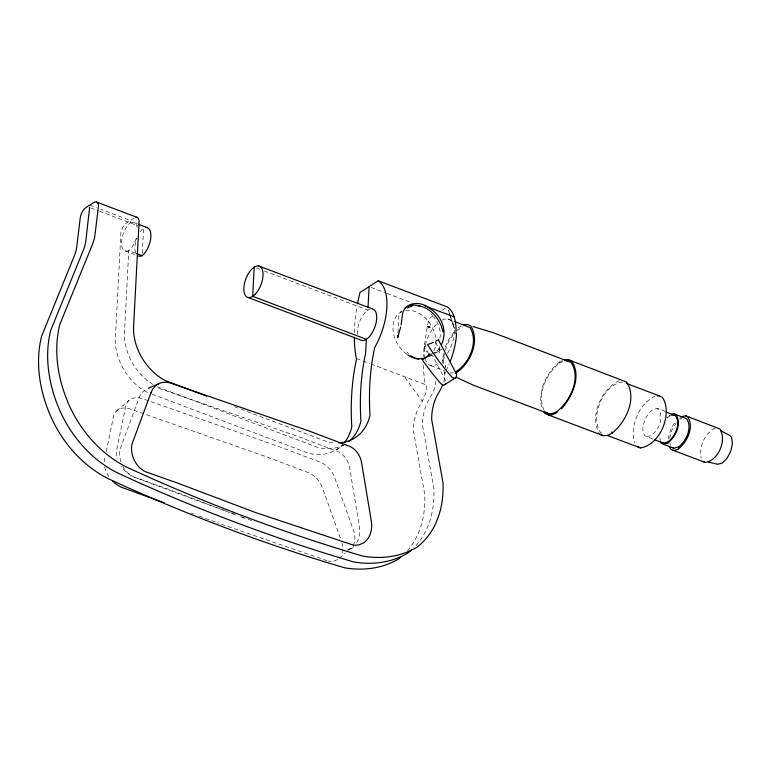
<?xml version="1.0" encoding="UTF-8"?>
<svg xmlns="http://www.w3.org/2000/svg" width="771" height="771" viewBox="0 0 771 771"><rect width="100%" height="100%" fill="white"/><g stroke="black" fill="none" stroke-linecap="round" stroke-linejoin="round"><path stroke-width="0.58" stroke-dasharray="3.85 2.89" d="M435.788 381.038L435.673 384.517A80.627 58.895 57.3 0 1 429.543 398.665A65.921 48.149 57.3 0 0 422.537 425.245L433.89 488.66A107.236 78.324 57.3 0 1 413.863 547.757M135.494 253.167L128.776 250.633A15.979 7.787 -69.3 0 1 121.539 241.853A15.979 7.787 -69.3 0 1 130.232 222.858L130.357 220.429L100.731 209.24M142.298 253.38L143.628 227.927A15.979 7.787 -69.3 0 0 139.445 232.948M397.99 332.86L398.915 315.127L401.199 311.243M439.441 346.545L439.094 353.214L440.443 348.993M439.875 338.247C441.59 330.335 437.967 322.712 433.341 316.495M544.181 410.432C536.462 394.28 546.36 373.588 559.544 363.083L559.601 361.956L563.244 360.288M667.011 418.036L669.382 416.089L669.43 415.126L666.886 417.217M680.157 417.207L680.061 419.145L681.718 418.383M445.108 371.689L444.404 379.958A80.627 58.895 57.3 0 1 443.576 382.474M445.416 367.391L445.551 365.444L445.252 367.536M443.315 353.61L442.602 363.266M444.337 353.34L443.527 359.219L443.749 364.442M668.399 439.056C669.083 432.579 671.695 426.238 675.888 421.236M669.729 438.323L671.271 431.49L676.302 422.681M444.655 371.728L444.356 373.829L445.445 371.728M427.047 327.762L423.983 348.608A114.465 55.763 -69.3 0 0 423.481 356.587M104.075 462.089L105.27 456.297M106.234 451.661L113.414 416.889A22.87 15.025 49.8 0 1 130.511 409.102L267.286 457.126L306.328 471.881A18.745 12.317 49.8 0 1 322.808 488.901L341.312 540.722M427.654 324.707L429.071 318.587L433.119 315.994M445.224 350.275L448.722 341.235L455.006 332.253M445.214 347.037L448.028 340.637L454.88 330.855M407.512 550.639A107.236 78.324 57.3 0 0 424.782 494.5L413.429 431.085A65.921 48.149 57.3 0 1 420.436 404.505A80.627 58.895 57.3 0 0 422.296 401.228L423.944 397.778A80.627 58.895 57.3 0 0 426.19 391.639L426.729 385.722L426.151 385.5M445.995 370.678L447.623 367.516A49.016 23.882 -69.3 0 0 449.3 363.748M447.488 353.369C452.895 343.876 458.119 330.055 450.727 320.331L447.787 318.915L444.279 319.098L440.434 320.861M436.502 324.08C428.435 332.927 423.395 345.1 424.503 357.166M442.111 360.539L445.84 356.077M439.875 348.492L433.408 353.773M116.623 410.876L128.834 400.544M339.404 558.079L345.514 552.923M458.08 327.983L461.819 325.661M456.538 330.711L462.561 326.817M559.601 361.956C545.868 372.769 537.069 392.555 542.254 409.796M134.26 217.933L126.454 222.935A9.262 4.51 -69.3 0 0 120.922 232.669L115.39 338.045A47.686 34.83 57.3 0 0 146.683 392.082L151.174 393.779M400.053 312.679L401.922 311.484M442.226 310.154L447.286 306.916M425.891 345.649L424.272 346.69L427.201 352.308M430.343 344.097L438.477 339.963M428.734 356.771L432.473 354.381M435.162 353.426L442.284 348.858M336.243 449.84L345.341 444M347.287 549.964L351.749 548.027A24.951 19.709 66.6 0 0 353.831 546.292M348.058 550.176L349.87 549.231A24.951 16.384 49.8 0 0 353.523 530.39L335.019 478.569A18.745 12.317 49.8 0 0 318.548 461.559L279.497 446.795L149.507 401.151M337.659 559.563L333.804 561.105L331.096 561.327A35.235 23.14 49.8 0 1 328.234 561.115M438.179 363.767L434.333 365.521L430.825 365.705L427.886 364.288L425.12 359.276M559.544 363.083L562.801 361.589M619.065 380.623C601.428 389.133 589.487 415.232 599.077 433.129M655.292 396.015C638.87 403.84 629.734 425.737 634.649 443.084M669.382 416.089L671.705 415.029M715.228 428.088C704.598 433.1 698.748 446.987 701.244 458.253M349.61 549.183L356.125 546.369M429.611 343.712L436.839 340.628M426.296 345.822L424.272 346.69L428.213 352.675M429.659 354.776L431.567 353.956L429.534 354.091M432.492 353.561L439.846 350.429L435.413 341.929M430.546 356L432.358 355.219L445.281 379.987A4.366 3.19 57.3 0 1 445.889 382.589M450.071 372.981L453.579 372.798M622.64 381.992C603.018 384.575 589.863 416.224 600.484 432.502L602.932 433.688M664.978 411.579C656.709 405.488 649.905 409.632 646.021 417.651C643.525 423.125 640.846 430.652 645.067 435.933L653.48 439.297M646.83 436.781C657.653 435.017 664.477 418.653 658.829 409.44L657.056 408.591M251.818 520.637L240.504 516.657M327.097 560.719L217.065 522.748M148.379 400.756L142.722 398.771A22.87 15.025 49.8 0 0 125.625 406.558L116.286 451.758A21.954 14.418 49.8 0 0 117.5 458.918M371.333 287.487L385.818 292.961M386.926 293.375L411.435 302.646M447.787 318.915L453.136 320.938M89.764 205.086L96.346 207.572M256.464 267.99L259.837 269.272M264.337 270.968L367.873 310.106M134.183 222.684L137.527 223.947M90.727 207.929L98.409 210.83M99.507 211.254L138.057 225.816M430.825 365.705L444.722 370.957M124.854 250.826L136.014 255.037M356.375 358.476L361.946 360.577M363.054 361.001L369.743 363.526M370.861 363.951L425.447 384.584L424.725 380.623A114.465 55.763 -69.3 0 1 423.414 365.377M234.519 406.722L326.605 441.532A57.97 42.347 57.3 0 0 335.636 442.843M156.908 386.666L317.498 447.373A57.97 42.347 57.3 0 0 343.365 445.108M152.301 394.203L308.4 453.203A57.97 42.347 57.3 0 0 343.24 444.029M226.038 511.057L165.457 488.159L133.45 476.863A21.954 14.418 49.8 0 1 121.172 466.185M230.529 512.763L236.138 514.883M240.629 516.58L243.993 517.852M236.013 514.961L133.46 476.863A21.954 17.338 66.6 0 1 122.367 465.414M191.266 512.994L193.511 513.843M199.12 515.963L215.947 522.324M153.092 384.613L146.982 380.305A47.686 34.83 57.3 0 1 124.497 332.205L128.776 250.633A15.979 7.787 -69.3 0 0 136.843 236.032M431.201 313.98L432.704 315.561M404.939 377.482L422.296 401.228M407.348 352.299L408.457 353.85M449.551 313.518L448.414 310.212L450.168 315.802M449.927 314.626L454.765 328.697M450.524 316.92L454.861 330.258M670.009 443.566L670.539 445.387M659.783 437.976L660.525 440.511M120.941 461.935A21.954 17.338 66.6 0 1 119.987 449.387L139.031 397.961A22.87 18.07 66.6 0 1 146.991 388.825M356.694 542.63A24.951 19.709 66.6 0 0 359.421 526.612L349.841 469.067A18.745 14.813 66.6 0 0 335.51 450.678L296.469 435.914L158.961 388.362A22.87 18.07 66.6 0 0 156.889 387.774M130.232 222.858A15.979 7.787 -69.3 0 1 137.238 227.541M135.629 252.715A15.979 7.787 -69.3 0 1 136.949 237.998M357.667 334.402A16.644 8.105 -69.3 0 1 369.521 309.258M406.789 354.284A26.301 19.208 57.3 0 1 395.186 339.221C392.352 331.829 391.764 322.982 396.39 316.168A26.301 19.208 57.3 0 1 401.807 311.696M405.71 310.491A26.301 19.208 57.3 0 1 430.806 324.745A26.301 19.208 57.3 0 1 432.396 353.291M341.9 542.678A24.951 16.384 49.8 0 1 341.408 554.937M108.962 476.517A21.954 14.418 49.8 0 1 104.596 466.802M354.342 332.715A114.465 55.763 -69.3 0 1 357.175 305.692"/><path stroke-width="1.16" d="M89.629 207.515L85.706 242.113A55.666 40.661 57.3 0 1 83.181 250.594L50.819 330.094A116.729 85.263 57.3 0 0 60.379 411.704A98.861 72.214 57.3 0 0 120.266 474.204L133.807 480.372A1907.175 1393.081 57.3 0 0 353.725 561.953A130.154 95.064 57.3 0 0 407.84 553.019A107.236 78.324 57.3 0 0 411.541 549.964M254.208 267.142L252.686 296.324L366.341 339.288L365.608 353.34A267.72 195.555 57.3 0 0 360.924 420.966A57.97 42.347 57.3 0 1 349.041 441.369M367.998 307.754L369.107 286.639M397.865 335.221L397.74 337.582L400.669 326.943M472.96 326.538L492.997 332.6L571.157 362.486C581.324 378.378 570.415 400.737 557.009 411.483L556.951 412.61L552.402 414.692L548.258 414.904L544.798 413.237L543.526 411.512M548.258 414.904L603.173 435.663L607.317 435.451L611.866 433.369L611.943 431.914M659.909 441.369L661.306 443.258L663.205 444.173L667.975 442.911L668.023 441.947C675.194 436.203 681.015 424.262 675.579 415.771L666.086 412.003M669.315 447.103L670.905 449.252L673.073 450.293L675.656 450.158L678.499 448.867L678.605 446.929C686.296 440.761 692.56 427.924 686.72 418.798L674.201 413.873L671.927 413.988M401.122 324.764L402.751 312.669C406.674 301.336 421.332 301.297 429.38 308.178C441.879 315.551 447.691 330.904 441.561 344.444M561.587 408.803C572.101 396.651 581.893 376.209 571.754 361.329L568.294 359.662L564.15 359.874M611.866 433.369C625.898 422.123 637.309 398.713 626.669 382.088L568.294 359.662M667.975 442.911C675.675 436.743 681.93 423.905 676.1 414.788L674.201 413.873M678.499 448.867C687.269 441.831 694.401 427.211 687.751 416.822L685.592 415.781L681.111 416.774M455.94 333.592A49.016 23.882 -69.3 0 0 447.286 306.916L378.204 280.798L359.999 292.479A114.465 55.763 -69.3 0 0 357.551 303.678M438.477 339.963L456.008 373.106A4.366 3.19 57.3 0 1 455.767 377.761L443.817 385.163A5.802 4.24 57.3 0 1 440.27 383.004A204.44 149.333 57.3 0 1 422.759 360.433M422.18 359.575L429.659 354.776L429.196 354.111M425.023 358.158L429.698 355.161M405.074 307.687C409.517 304.478 415.463 304.506 420.465 306.299M455.507 371.921C469.076 363.604 479.051 342.122 469.973 327.608L454.206 321.343M455.285 373.511C469.828 364.606 480.516 341.582 470.782 326.037L467.64 324.524L463.882 324.716M557.009 411.483L552.662 413.468L548.701 413.67L473.857 385.384L455.834 377.144M668.023 441.947L663.59 443.113L654.598 439.721M678.605 446.929L673.835 448.192L663.205 444.173M148.369 388.227L158.922 383.669M407.531 307.88L412.177 305.904M429.611 343.712L427.519 344.608A204.44 149.333 57.3 0 0 450.996 376.123A5.802 4.24 57.3 0 0 454.553 378.282L455.767 377.761M437.87 340.184L438.66 339.847M429.264 354.207L428.175 354.178M423.134 358.264C418.923 359.556 414.114 358.38 410.702 355.701M565.866 360.992L567.851 360.886M657.249 395.918L659.205 395.822L662.472 397.393C673.093 413.67 659.937 445.33 640.315 447.903L607.269 435.413M671.705 415.029L673.815 414.923M673.073 450.293L705.301 462.475C718.553 460.326 726.908 440.28 719.989 429.004L685.592 415.781M417.477 305.557C430.623 307.398 440.366 319.271 442.94 331.809M708.51 462.099L717.647 464.267L722.282 463.043L727.111 458.205L730.831 451.045L732.45 443.479L731.534 437.533L730.185 435.702L720.904 430.758M424.898 305.914L454.177 316.871M626.235 383.351L659.205 395.822M96.452 202.021L137.045 217.364M258.892 266.034L372.557 308.988A16.644 8.105 -69.3 0 1 375.014 326.682A16.644 8.105 -69.3 0 1 361.657 340.406L248.002 297.442M138.645 224.371L147.56 227.744M136.602 253.592L142.172 255.693A15.979 7.787 -69.3 0 0 150.711 238.422A15.979 7.787 -69.3 0 0 145.709 227.397M206.445 396.111L164.888 380.402A47.686 34.83 57.3 0 1 133.605 326.364L139.127 220.988A9.262 4.51 -69.3 0 0 136.004 217.258M164.339 502.817L121.24 487.195A21.954 14.418 49.8 0 1 112.518 480.873M703.133 461.434L705.301 462.475M661.826 442.265L663.59 443.113M671.936 447.276L673.835 448.192M637.048 446.322L640.315 447.903M599.713 433.986L603.173 435.663M545.396 412.08L548.701 413.67M442.66 384.912A80.627 58.895 57.3 0 1 442.159 386.098L441.629 387.273A80.627 58.895 57.3 0 1 438.641 392.825A65.921 48.149 57.3 0 0 431.644 419.405L442.997 482.829A107.236 78.324 57.3 0 1 416.947 547.179A130.154 95.064 57.3 0 1 362.833 556.113A1907.175 1393.081 57.3 0 1 142.905 474.531L129.364 468.363A98.861 72.214 57.3 0 1 69.486 405.864A116.729 85.263 57.3 0 1 59.926 324.254L92.289 244.764A55.666 40.661 57.3 0 0 94.814 236.273L98.534 205.645A9.262 4.51 -69.3 0 0 93.667 202.59L85.86 207.592A9.262 4.51 -69.3 0 0 80.319 217.326L76.608 247.954A55.666 40.661 57.3 0 1 74.083 256.435L41.721 335.934A116.729 85.263 57.3 0 0 51.272 417.545A98.861 72.214 57.3 0 0 111.159 480.034L124.7 486.212A1907.175 1393.081 57.3 0 0 344.627 567.793A130.154 95.064 57.3 0 0 398.742 558.859A107.236 78.324 57.3 0 0 400.612 557.366M338.565 442.833A57.97 42.347 57.3 0 0 370.022 415.126A267.72 195.555 57.3 0 1 374.716 347.499A49.016 23.882 -69.3 0 0 378.204 280.798M456.519 333.804A49.016 23.882 -69.3 0 1 450.457 360.867M142.172 255.693A15.979 7.787 -69.3 0 1 138.24 255.876M424.089 358.756A26.301 19.208 57.3 0 1 422.026 359.093M418.788 359.103A26.301 19.208 57.3 0 1 407.666 354.901M445.638 383.746A4.366 3.19 57.3 0 1 445.031 384.642M354.303 337.11A114.465 55.763 -69.3 0 0 355.653 354.515L356.501 359.18A267.72 195.555 57.3 0 0 351.817 426.797A57.97 42.347 57.3 0 1 344.733 442.255M150.971 392.805L131.928 444.231A21.954 17.338 66.6 0 0 145.391 471.707L177.397 483.003L255.933 512.696L353.243 545.078A35.235 27.833 66.6 0 0 356.269 545.184L359.228 544.808L363.681 542.871A24.951 19.709 66.6 0 0 371.362 521.456L361.782 463.911A18.745 14.813 66.6 0 0 347.451 445.522L308.41 430.758L170.902 383.206A22.87 18.07 66.6 0 0 150.971 392.805M429.38 327.116L427.394 326.384L429.919 327.338L429.38 327.116M255.182 294.243A16.644 8.105 -69.3 0 0 260.752 267.074A16.644 8.105 -69.3 0 0 244.397 283.882A16.644 8.105 -69.3 0 0 255.182 294.243"/></g></svg>
